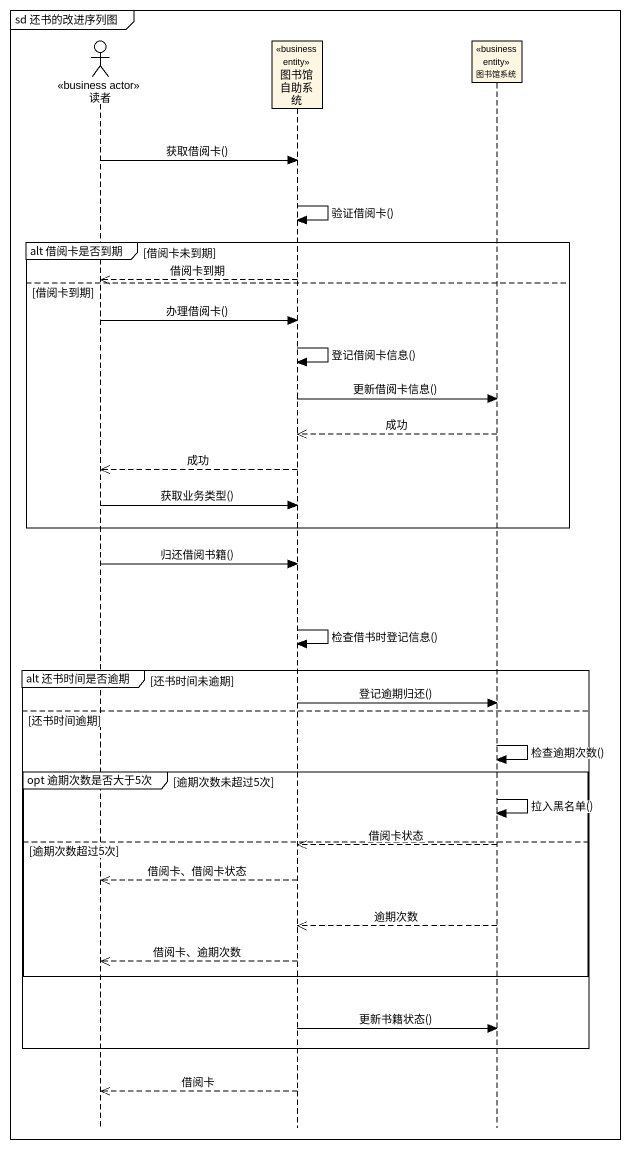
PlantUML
@startuml
mainframe sd 还书的改进序列图
hide footbox
actor 读者 <<business actor>>
participant 图书馆自助系统 <<business entity>>
participant 图书馆系统 <<business entity>>

读者 -> 图书馆自助系统 : 获取借阅卡()
图书馆自助系统 -> 图书馆自助系统 : 验证借阅卡()
group alt 借阅卡是否到期 [借阅卡未到期]
  图书馆自助系统 -->> 读者 : 借阅卡到期
else 借阅卡到期
  读者 -> 图书馆自助系统 : 办理借阅卡()
  图书馆自助系统 -> 图书馆自助系统 : 登记借阅卡信息()
  图书馆自助系统 -> 图书馆系统 : 更新借阅卡信息()
  图书馆系统 -->> 图书馆自助系统 : 成功
  图书馆自助系统 -->> 读者 : 成功
  读者 -> 图书馆自助系统 : 获取业务类型()
end
读者 -> 图书馆自助系统 : 归还借阅书籍()
图书馆自助系统 -> 图书馆自助系统 : 检查借书时登记信息()
group alt 还书时间是否逾期 [还书时间未逾期]
  图书馆自助系统 -> 图书馆系统 : 登记逾期归还()
else 还书时间逾期
  图书馆系统 -> 图书馆系统 : 检查逾期次数()
  group opt 逾期次数是否大于5次 [逾期次数未超过5次]
    图书馆系统 -> 图书馆系统 : 拉入黑名单()
  else 逾期次数超过5次
    图书馆系统 -->> 图书馆自助系统 : 借阅卡状态
    图书馆自助系统 -->> 读者 : 借阅卡、借阅卡状态
    图书馆系统 -->> 图书馆自助系统 : 逾期次数
    图书馆自助系统 -->> 读者 : 借阅卡、逾期次数
  end
  图书馆自助系统 -> 图书馆系统 : 更新书籍状态()
end
图书馆自助系统 -->> 读者 : 借阅卡
@enduml
